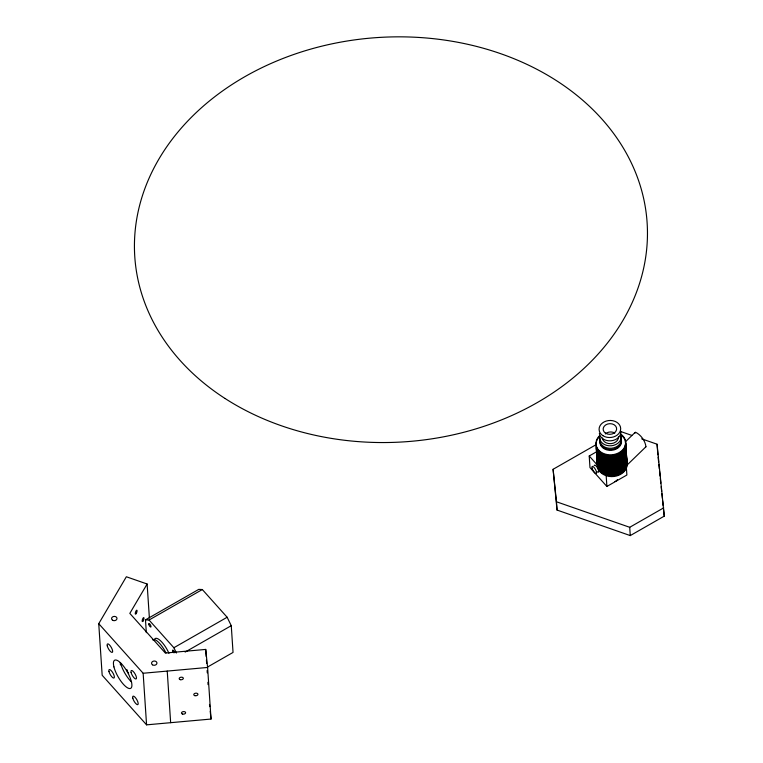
<?xml version="1.0" encoding="UTF-8"?>
<svg xmlns="http://www.w3.org/2000/svg" width="763" height="763" viewBox="0 0 763 763"><rect width="100%" height="100%" fill="white"/><g stroke="black" fill="none" stroke-linecap="round" stroke-linejoin="round"><path stroke-width="1.14" d="M634.835 433.394L635.455 432.211C640.796 434.7 645.307 440.9 645.946 446.765L626.795 465.335M147.125 584.01L129.824 613.385L165.352 653.052L205.714 649.418L207.603 667.453L211.027 719.051L146.572 724.85L102.175 675.274L98.742 623.676L126.353 576.761L147.125 584.01L149.386 618.02M625.794 441.443L634.959 432.564M645.45 447.108L645.946 446.765M146.324 632.661L145.475 619.871L198.752 589.379L202.319 589.532L227.145 617.248L231.265 625.679L233.039 652.432L207.431 667.091M145.475 619.871L149.043 620.023L202.319 589.532M149.043 620.023L173.869 647.739L227.145 617.248M185.161 652.06L231.265 625.679M641.673 438.839L657.067 444.209L664.258 516.131L630.267 535.588L557.028 510.056L553.089 469.293L596.122 444.657M626.337 466.908L626.871 475.025L606.89 486.46L589.98 467.585L589.217 455.988L597.21 451.419M553.089 469.293L556.475 501.768L629.713 527.3L663.705 507.853M98.742 623.676L143.148 673.252L207.603 667.453M620.786 431.562L631.783 435.387M589.217 455.988L597.667 465.43M173.869 647.739L176.444 653.004M657.868 454.843L657.067 444.209M658.107 457.199L658.603 461.92M658.85 464.276L659.337 468.987M659.585 471.343L660.081 476.064M660.319 478.42L660.815 483.132M661.187 486.67L661.674 491.382M661.922 493.737L662.408 498.449M662.656 500.814L663.152 505.526M663.4 507.881L664.258 516.131M209.501 704.402L209.73 706.652M210.207 711.164L211.027 719.051M629.713 527.3L630.267 535.588M606.118 474.872L606.89 486.46M556.475 501.768L557.028 510.056M205.714 649.418L206.182 656.457M206.42 659.976L206.649 663.495M207.116 670.524L207.278 672.871M207.898 682.256L208.051 684.602M167.231 671.087L170.654 722.685M143.148 673.252L146.572 724.85M120.249 662.503L120.411 664.85M594.186 465.554A4.053 1.307 60.2 0 1 597.973 468.749A4.053 1.307 60.2 0 1 597.219 471.744M617.42 479.603A4.731 3.729 -3.8 0 1 614.74 481.587M626.223 455.349A14.859 11.731 -3.8 0 1 614.368 470.199A14.859 11.731 -3.8 0 1 597.057 460.022M626.08 453.241A14.859 11.731 -3.8 0 1 612.937 468.244A14.859 11.731 -3.8 0 1 596.933 455.864M626.013 452.24A14.859 11.731 -3.8 0 1 612.222 467.299A14.859 11.731 -3.8 0 1 597.038 453.851M626.156 454.357A14.859 11.731 -3.8 0 1 614.301 469.207A14.859 11.731 -3.8 0 1 596.99 459.03M625.918 455.501A14.859 11.731 -3.8 0 1 615.073 471.2A14.859 11.731 -3.8 0 1 597.133 461.138M625.984 456.493A14.859 11.731 -3.8 0 1 613.862 472.402A14.859 11.731 -3.8 0 1 597.21 460.089M620.424 433.889A14.859 11.731 -3.8 0 1 622.15 450.389A14.859 11.731 -3.8 0 1 601.215 452.268A14.859 11.731 -3.8 0 1 599.499 435.768M620.481 434.71A14.859 11.731 -3.8 0 1 615.884 454.834A14.859 11.731 -3.8 0 1 596.265 442.178M596.552 441.167A14.859 11.731 -3.8 0 1 599.546 436.598M625.383 442.683A14.859 11.731 -3.8 0 1 613.519 457.523A14.859 11.731 -3.8 0 1 596.218 447.347M625.317 441.682A14.859 11.731 -3.8 0 1 612.164 456.694A14.859 11.731 -3.8 0 1 596.161 444.304M618.507 436.55A8.107 6.4 -3.8 0 1 611.096 443.646A8.107 6.4 -3.8 0 1 602.36 438.01M620.605 434.147A10.806 8.527 -3.8 0 1 611.325 445.764A10.806 8.527 -3.8 0 1 599.813 436.016M620.767 436.636A10.806 8.527 -3.8 0 1 611.487 448.253A10.806 8.527 -3.8 0 1 599.976 438.506M620.853 437.876A10.806 8.527 -3.8 0 1 611.573 449.493A10.806 8.527 -3.8 0 1 600.061 439.746M620.872 431.343A10.806 8.527 -3.8 0 1 610.991 440.795A10.806 8.527 -3.8 0 1 599.346 433.279M620.91 438.706A10.806 8.527 -3.8 0 1 611.621 450.323A10.806 8.527 -3.8 0 1 600.109 440.575M625.526 444.791A14.859 11.731 -3.8 0 1 612.374 459.803A14.859 11.731 -3.8 0 1 596.37 447.414M625.46 443.799A14.859 11.731 -3.8 0 1 613.595 458.649A14.859 11.731 -3.8 0 1 596.294 448.472M626.051 457.609A14.859 11.731 -3.8 0 1 613.29 473.585A14.859 11.731 -3.8 0 1 597.458 460.184M626.938 461.586A14.859 11.731 -3.8 0 1 611.411 474.653A14.859 11.731 -3.8 0 1 597.524 461.176M626.118 458.611A14.859 11.731 -3.8 0 1 626.776 460.575M626.194 459.727A14.859 11.731 -3.8 0 1 613.433 475.702A14.859 11.731 -3.8 0 1 597.601 462.302M627.072 463.532A14.859 11.731 -3.8 0 1 611.545 476.598A14.859 11.731 -3.8 0 1 597.658 463.131M625.212 444.943A14.859 11.731 -3.8 0 1 612.451 460.919A14.859 11.731 -3.8 0 1 596.618 447.519M626.099 448.911A14.859 11.731 -3.8 0 1 610.572 461.987A14.859 11.731 -3.8 0 1 596.685 448.51M625.279 445.935A14.859 11.731 -3.8 0 1 625.937 447.9M626.242 451.019A14.859 11.731 -3.8 0 1 610.715 464.095A14.859 11.731 -3.8 0 1 596.828 450.618M626.175 450.027A14.859 11.731 -3.8 0 1 610.648 463.103A14.859 11.731 -3.8 0 1 596.761 449.626M626.318 452.144A14.859 11.731 -3.8 0 1 610.791 465.211A14.859 11.731 -3.8 0 1 596.904 451.744M626.375 453.136A14.859 11.731 -3.8 0 1 610.858 466.212A14.859 11.731 -3.8 0 1 596.971 452.736M605.288 433.956A6.753 5.331 -3.8 0 1 614.806 433.098M128.546 673.204A10.472 3.376 60.2 0 1 128.174 672.632M127.822 672.05A10.472 3.376 60.2 0 1 126.515 669.656M126.982 670.114A10.806 3.491 60.2 0 1 126.668 669.485M152.772 639.938A14.859 4.797 60.2 0 1 165.952 652.899M154.298 639.919A14.859 4.797 60.2 0 1 160.373 640.615A14.859 4.797 60.2 0 1 168.957 653.338M173.459 652.727A2.031 0.658 60.2 0 1 172.81 650.066A2.031 0.658 60.2 0 1 174.775 652.775M131.57 682.027A16.214 5.236 60.2 0 1 120.583 663.076M592.059 468.11A4.053 1.307 60.2 0 0 595.989 473.527A4.053 1.307 60.2 0 0 594.682 468.215A4.053 1.307 60.2 0 0 592.059 468.11M602.904 435.683A10.806 8.527 -3.8 0 0 620.51 430.256A10.806 8.527 -3.8 0 0 606.242 421.052A10.806 8.527 -3.8 0 0 602.904 435.683M605.517 433.174A6.753 5.331 -3.8 0 0 616.533 429.788A6.753 5.331 -3.8 0 0 607.615 424.037A6.753 5.331 -3.8 0 0 605.517 433.174M225.037 398.477A256.73 202.586 -3.8 0 0 643.333 269.635A256.73 202.586 -3.8 0 0 304.475 50.968A256.73 202.586 -3.8 0 0 225.037 398.477M148.756 624.334A2.031 0.658 60.2 0 0 150.731 627.043A2.031 0.658 60.2 0 0 150.073 624.392A2.031 0.658 60.2 0 0 148.756 624.334M113.925 666.891A16.214 5.236 60.2 0 0 129.653 688.569A16.214 5.236 60.2 0 0 124.407 667.329A16.214 5.236 60.2 0 0 113.925 666.891M107.268 645.908A4.864 1.574 60.2 0 0 111.989 652.422A4.864 1.574 60.2 0 0 110.416 646.042A4.864 1.574 60.2 0 0 107.268 645.908M131.102 672.518A4.864 1.574 60.2 0 0 135.814 679.022A4.864 1.574 60.2 0 0 134.24 672.642A4.864 1.574 60.2 0 0 131.102 672.518M108.975 671.583A4.864 1.574 60.2 0 0 113.697 678.088A4.864 1.574 60.2 0 0 112.123 671.717A4.864 1.574 60.2 0 0 108.975 671.583M132.8 698.193A4.864 1.574 60.2 0 0 137.521 704.697A4.864 1.574 60.2 0 0 135.948 698.317A4.864 1.574 60.2 0 0 132.8 698.193M152.505 664.821A2.699 2.136 -3.8 0 0 156.901 663.467A2.699 2.136 -3.8 0 0 153.334 661.168A2.699 2.136 -3.8 0 0 152.505 664.821M112.533 620.205A2.699 2.136 -3.8 0 0 116.939 618.85A2.699 2.136 -3.8 0 0 113.372 616.542A2.699 2.136 -3.8 0 0 112.533 620.205M180.287 679.68A2.098 1.288 -6 0 0 183.339 678.288A2.098 1.288 -6 0 0 180.144 677.458A2.098 1.288 -6 0 0 180.287 679.68M194.88 695.665A2.098 1.288 -6 0 0 197.941 694.273A2.098 1.288 -6 0 0 194.737 693.443A2.098 1.288 -6 0 0 194.88 695.665M182.567 714.082A2.098 1.288 -6 0 0 185.619 712.69A2.098 1.288 -6 0 0 182.424 711.86A2.098 1.288 -6 0 0 182.567 714.082M136.253 613.462A2.098 0.61 -70.8 0 0 136.901 610.228A2.098 0.61 -70.8 0 0 135.347 612.851A2.098 0.61 -70.8 0 0 136.253 613.462M143.158 620.872A2.098 0.61 -70.8 0 0 143.806 617.629A2.098 0.61 -70.8 0 0 142.252 620.262A2.098 0.61 -70.8 0 0 143.158 620.872"/></g></svg>
